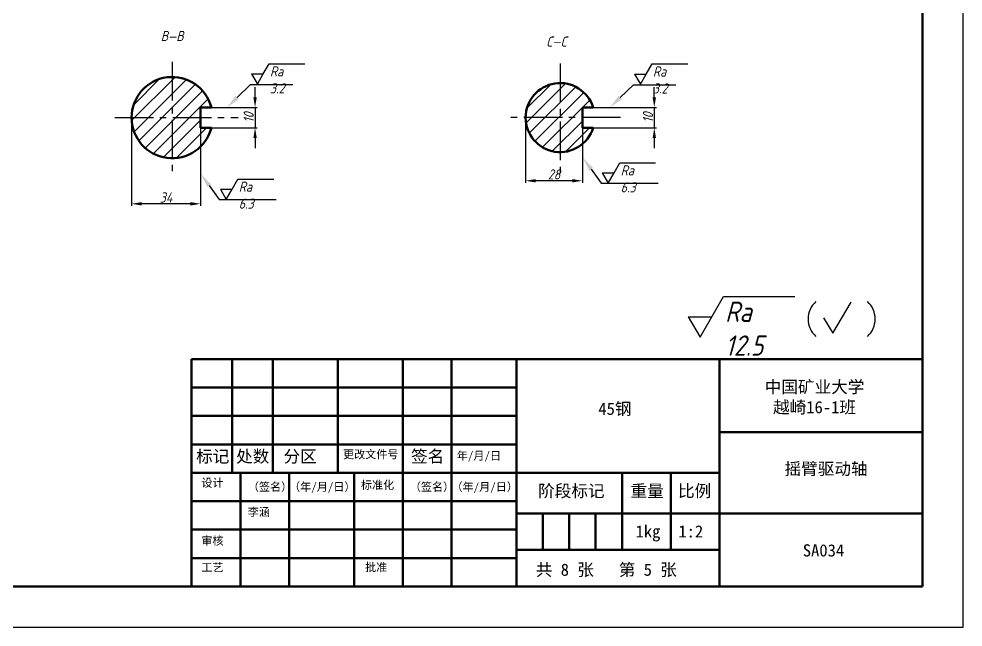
# Model space of a CAD drawing. Header units: millimetres. Extents: x -1183 to 2192, y -627 to 612.
# Drawn here: x 894 to 1359.1, y -627 to -327.5 of the extents above; entities that cross this region are included whole.
import ezdxf
from ezdxf import colors
from ezdxf.entities.mleader import LeaderData, LeaderLine
from ezdxf.math import Vec2, Vec3

# ---------------------------------------------------------------- set-up
doc = ezdxf.new("R2010")
doc.units = ezdxf.units.MM
doc.linetypes.add('CENTER2', pattern=[28.575, 19.05, -3.175, 3.175, -3.175])
doc.linetypes.add('SLD-实线', pattern=[0])
for name, color, linetype, lineweight in [('剖面线', 7, 'Continuous', 25), ('标注', 7, 'Continuous', 25), ('点划线', 7, 'CENTER2', 25), ('粗实线', 7, 'Continuous', 50), ('细实线', 7, 'Continuous', 25)]:
    doc.layers.add(name, color=color, linetype=linetype, lineweight=lineweight)
doc.layers.add('尺寸线', color=7, linetype='SLD-实线')
doc.styles.add('标注字体', font='gbeitc.shx', dxfattribs={"height": 5, "bigfont": 'gbcbig.shx'})
doc.dimstyles.new('标注', dxfattribs={"dimtxt": 5, "dimasz": 5, "dimexe": 1, "dimexo": 0, "dimtad": 1, "dimdec": 1, "dimdsep": 46, "dimtxsty": '标注字体', "dimcen": -1, "dimadec": 0, "dimazin": 0, "dimtfac": 1, "dimtdec": 1, "dimtmove": 0, "dimatfit": 3, "dimfxl": 1, "dimarcsym": 0})

# ---------------------------------------------------------------- blocks, each defined once
blk = doc.blocks.new('*D159')
at = {"layer": 'Defpoints', "color": 0, "transparency": 16777216}
for p in [(986.2, -371.08), (986.2, -381.08), (1010.37, -381.08)]:
    blk.add_point(p, dxfattribs=at)
at = {"layer": '标注', "color": 0, "lineweight": -2, "transparency": 16777216}
for p, q in [((1010.37, -366.08), (1010.37, -361.08)), ((986.2, -371.08), (1011.37, -371.08)), ((1010.37, -371.08), (1010.37, -381.08)), ((986.2, -381.08), (1011.37, -381.08)), ((1010.37, -386.08), (1010.37, -391.08))]:
    blk.add_line(p, q, dxfattribs=at)
at = {"layer": '标注', "color": 0, "transparency": 16777216}
for points in [[(1009.54, -366.08), (1011.21, -366.08), (1010.37, -371.08)], [(1009.54, -386.08), (1011.21, -386.08), (1010.37, -381.08)]]:
    blk.add_solid(points, dxfattribs=at)
at = {"layer": '标注', "color": 0, "transparency": 16777216, "insert": (1007.25, -376.08), "char_height": 5, "attachment_point": 5, "rotation": 90, "style": '标注字体'}
blk.add_mtext('10', dxfattribs=at)
blk = doc.blocks.new('*D160')
at = {"layer": 'Defpoints', "color": 0, "transparency": 16777216}
for p in [(949.52, -376.08), (983.52, -376.08), (949.52, -418.55)]:
    blk.add_point(p, dxfattribs=at)
at = {"layer": '标注', "color": 0, "lineweight": -2, "transparency": 16777216}
for p, q in [((949.52, -376.08), (949.52, -419.55)), ((983.52, -376.08), (983.52, -419.55)), ((978.52, -418.55), (954.52, -418.55))]:
    blk.add_line(p, q, dxfattribs=at)
at = {"layer": '标注', "color": 0, "transparency": 16777216}
for points in [[(954.52, -417.72), (954.52, -419.39), (949.52, -418.55)], [(978.52, -417.72), (978.52, -419.39), (983.52, -418.55)]]:
    blk.add_solid(points, dxfattribs=at)
at = {"layer": '标注', "color": 0, "transparency": 16777216, "insert": (966.52, -415.43), "char_height": 5, "attachment_point": 5, "style": '标注字体'}
blk.add_mtext('34', dxfattribs=at)
blk = doc.blocks.new('*D161')
at = {"layer": 'Defpoints', "color": 0, "transparency": 16777216}
for p in [(1174.25, -371.08), (1174.25, -381.08), (1207.02, -381.08)]:
    blk.add_point(p, dxfattribs=at)
at = {"layer": '标注', "color": 0, "lineweight": -2, "transparency": 16777216}
for p, q in [((1207.02, -366.08), (1207.02, -361.08)), ((1174.25, -371.08), (1208.02, -371.08)), ((1207.02, -371.08), (1207.02, -381.08)), ((1174.25, -381.08), (1208.02, -381.08)), ((1207.02, -386.08), (1207.02, -391.08))]:
    blk.add_line(p, q, dxfattribs=at)
at = {"layer": '标注', "color": 0, "transparency": 16777216}
for points in [[(1206.19, -366.08), (1207.85, -366.08), (1207.02, -371.08)], [(1206.19, -386.08), (1207.85, -386.08), (1207.02, -381.08)]]:
    blk.add_solid(points, dxfattribs=at)
at = {"layer": '标注', "color": 0, "transparency": 16777216, "insert": (1203.9, -376.08), "char_height": 5, "attachment_point": 5, "rotation": 90, "style": '标注字体'}
blk.add_mtext('10', dxfattribs=at)
blk = doc.blocks.new('*D162')
at = {"layer": 'Defpoints', "color": 0, "transparency": 16777216}
for p in [(1143.62, -376.08), (1171.62, -376.08), (1143.62, -407.2)]:
    blk.add_point(p, dxfattribs=at)
at = {"layer": '标注', "color": 0, "lineweight": -2, "transparency": 16777216}
for p, q in [((1143.62, -376.08), (1143.62, -408.2)), ((1171.62, -376.08), (1171.62, -408.2)), ((1166.62, -407.2), (1148.62, -407.2))]:
    blk.add_line(p, q, dxfattribs=at)
at = {"layer": '标注', "color": 0, "transparency": 16777216}
for points in [[(1148.62, -406.36), (1148.62, -408.03), (1143.62, -407.2)], [(1166.62, -406.36), (1166.62, -408.03), (1171.62, -407.2)]]:
    blk.add_solid(points, dxfattribs=at)
at = {"layer": '标注', "color": 0, "transparency": 16777216, "insert": (1157.62, -404.07), "char_height": 5, "attachment_point": 5, "style": '标注字体'}
blk.add_mtext('28', dxfattribs=at)

msp = doc.modelspace()

# ---------------------------------------------------------------- hatches: boundary and pattern name
at = {"layer": '剖面线'}
h = msp.add_hatch(dxfattribs=at)
h.set_pattern_fill('ANSI31', color=256, scale=1.5)
h.set_pattern_definition([(45, (0, -20.5256), (-3.367596, 3.367596), [])])
h.paths.add_polyline_path([(710.194, -359.076, 0.3292444), (693.946, -371.076), (699.194, -371.076), (699.194, -376.076), (710.194, -376.076)])
h.paths.add_polyline_path([(710.194, -359.076), (710.194, -376.076), (727.194, -376.076, 0.4142136)])
h.paths.add_polyline_path([(710.194, -376.076), (699.194, -376.076), (699.194, -381.076), (693.946, -381.076, 0.3292444), (710.194, -393.076)])
h.paths.add_polyline_path([(727.194, -376.076), (710.194, -376.076), (710.194, -393.076, 0.4142136)])
h.paths.add_polyline_path([(969.518, -356.076, 0.4142136), (949.518, -376.076), (969.518, -376.076)])
h.paths.add_polyline_path([(969.518, -356.076), (969.518, -376.076), (983.518, -376.076), (983.518, -371.076), (988.883, -371.076, 0.3419987)])
h.paths.add_polyline_path([(969.518, -376.076), (949.518, -376.076, 0.4142136), (969.518, -396.076)])
h.paths.add_polyline_path([(988.883, -381.076), (983.518, -381.076), (983.518, -376.076), (969.518, -376.076), (969.518, -396.076, 0.3419987)])
h.paths.add_polyline_path([(1160.623, -359.076, 0.4142136), (1143.623, -376.076), (1160.623, -376.076)])
h.paths.add_polyline_path([(1160.623, -359.076), (1160.623, -376.076), (1171.623, -376.076), (1171.623, -371.076), (1176.872, -371.076, 0.3292444)])
h.paths.add_polyline_path([(1160.623, -376.076), (1143.623, -376.076, 0.4142136), (1160.623, -393.076)])
h.paths.add_polyline_path([(1176.872, -381.076), (1171.623, -381.076), (1171.623, -376.076), (1160.623, -376.076), (1160.623, -393.076, 0.3292444)])

# ---------------------------------------------------------------- linework, layer by layer
for p, q in [((1294.924, -482.273), (1303.914, -467.034)), ((1290.429, -474.654), (1294.924, -482.273))]:
    msp.add_line(p, q)
at = {"layer": '尺寸线'}
for centre, start, end in [((1294.147, -475.29), 131.44645, 228.55355), ((1304.392, -475.29), 311.44645, 48.55355)]:
    msp.add_arc(centre, 11.412, start, end, dxfattribs=at)
at = {"layer": '标注'}
for p, q in [((1014.405, -354.567), (1017.291, -349.567)), ((1017.291, -349.567), (1034.899, -349.567)), ((1203.035, -354.618), (1205.922, -349.618)), ((1205.922, -349.618), (1223.53, -349.618)), ((1008.631, -354.567), (1014.405, -354.567)), ((1008.631, -354.567), (1011.518, -359.567)), ((1011.518, -359.567), (1014.405, -354.567)), ((1197.262, -354.618), (1203.035, -354.618)), ((1197.262, -354.618), (1200.149, -359.618)), ((1200.149, -359.618), (1203.035, -354.618)), ((1008.5, -359.834), (1029.014, -359.834)), ((1197.13, -359.884), (1217.645, -359.884)), ((1187.168, -403.327), (1190.055, -398.327)), ((1190.055, -398.327), (1207.663, -398.327)), ((1181.395, -403.327), (1187.168, -403.327)), ((1181.395, -403.327), (1184.282, -408.327)), ((1184.282, -408.327), (1187.168, -403.327)), ((999.044, -411.359), (1001.93, -406.359)), ((1001.93, -406.359), (1019.538, -406.359)), ((1181.198, -408.327), (1208.96, -408.327)), ((993.27, -411.359), (999.044, -411.359)), ((993.27, -411.359), (996.157, -416.359)), ((996.157, -416.359), (999.044, -411.359)), ((993.073, -416.359), (1020.835, -416.359)), ((1235.302, -474.17), (1241.075, -464.17)), ((1241.075, -464.17), (1276.291, -464.17)), ((1223.755, -474.17), (1235.302, -474.17)), ((1223.755, -474.17), (1229.528, -484.17)), ((1229.528, -484.17), (1235.302, -474.17))]:
    msp.add_line(p, q, dxfattribs=at)
at = {"layer": '点划线'}
for p, q in [((969.518, -348.625), (969.518, -402.475)), ((1160.623, -349.486), (1160.623, -403.505)), ((941.229, -376.076), (1002.125, -376.076)), ((1190.309, -376.076), (1133.977, -376.076))]:
    msp.add_line(p, q, dxfattribs=at)
at = {"layer": '粗实线'}
for p, q in [((1339.118, -607.049), (1339.118, -53.049)), ((983.518, -376.076), (983.518, -371.076)), ((983.518, -371.076), (988.883, -371.076)), ((1171.623, -376.076), (1171.623, -371.076)), ((1171.623, -371.076), (1176.872, -371.076)), ((983.518, -376.076), (983.518, -381.076)), ((1171.623, -376.076), (1171.623, -381.076)), ((983.518, -381.076), (988.883, -381.076)), ((1171.623, -381.076), (1176.872, -381.076)), ((979.118, -607.049), (979.118, -495.049)), ((979.118, -495.049), (1339.118, -495.049)), ((995.118, -495.049), (1075.118, -495.049)), ((999.118, -495.049), (999.118, -551.049)), ((1019.118, -495.049), (1019.118, -551.049)), ((1019.118, -495.049), (1051.118, -495.049)), ((1051.118, -495.049), (1051.118, -551.049)), ((1083.118, -495.049), (1083.118, -551.049)), ((1107.118, -495.049), (1107.118, -551.049)), ((1139.118, -495.049), (1139.118, -607.049)), ((1239.118, -607.049), (1239.118, -495.049)), ((1139.118, -509.049), (979.118, -509.049)), ((1139.118, -523.049), (979.118, -523.049)), ((1339.118, -531.049), (1239.118, -531.049)), ((1139.118, -537.049), (979.118, -537.049)), ((1139.118, -551.049), (979.118, -551.049)), ((1003.118, -607.049), (1003.118, -551.049)), ((1027.118, -607.049), (1027.118, -551.049)), ((1059.118, -607.049), (1059.118, -551.049)), ((1083.118, -607.049), (1083.118, -551.049)), ((1107.118, -607.049), (1107.118, -551.049)), ((1239.118, -551.049), (1139.118, -551.049)), ((1191.118, -589.049), (1191.118, -551.049)), ((1215.118, -589.049), (1215.118, -551.049)), ((1239.118, -571.049), (1239.118, -551.049)), ((1139.118, -565.049), (979.118, -565.049)), ((1239.118, -571.049), (1139.118, -571.049)), ((1139.118, -589.049), (1139.118, -571.049)), ((1152.118, -589.049), (1152.118, -571.049)), ((1165.118, -589.049), (1165.118, -571.049)), ((1178.118, -589.049), (1178.118, -571.049)), ((1239.118, -589.049), (1239.118, -571.049)), ((1239.118, -571.049), (1339.118, -571.049)), ((1139.118, -579.049), (979.118, -579.049)), ((1239.118, -589.049), (1139.118, -589.049)), ((1239.118, -607.049), (1239.118, -589.049)), ((1139.118, -593.049), (979.118, -593.049)), ((539.118, -607.049), (1339.118, -607.049))]:
    msp.add_line(p, q, dxfattribs=at)
for centre, radius, start, end in [((969.518, -376.076), 20, 14.47751, 345.52249), ((1160.623, -376.076), 17, 17.10464, 342.89536)]:
    msp.add_arc(centre, radius, start, end, dxfattribs=at)
at = {"layer": '细实线'}
for p, q in [((1359.118, -627.049), (1359.118, -33.049)), ((519.118, -627.049), (1359.118, -627.049))]:
    msp.add_line(p, q, dxfattribs=at)

# ---------------------------------------------------------------- texts
at = {"layer": '标注', "style": '标注字体'}
for s, p in [('B—B', (963.911, -338.398)), ('C—C', (1153.731, -341.15))]:
    msp.add_text(s, height=5, dxfattribs=at).set_placement(p)
at = {"layer": '标注', "attachment_point": 1, "style": '标注字体'}
for s, width, gutter_width, insert, char_height in [('Ra 3.2', 14.83215, 25, (1017.699, -350.833), 5), ('Ra 3.2', 14.83215, 25, (1206.33, -350.884), 5), ('Ra 6.3', 14.83215, 25, (1190.463, -399.593), 5), ('Ra 6.3', 14.83215, 25, (1002.338, -407.625), 5), ('Ra 12.5', 32.16082, 50, (1241.89, -466.702), 10)]:
    msp.add_mtext_dynamic_manual_height_columns(s, width=width, gutter_width=gutter_width, heights=[0], dxfattribs=dict(at, insert=insert, char_height=char_height))
at = {"layer": '粗实线', "attachment_point": 1}
for s, width, gutter_width, heights, insert, char_height in [('{\\fSimSun|b0|i0|c134|p2;中国矿业大学\\P 越崎16-1班}', 53.78189, 70, [19.102], (1261.398, -505.718), 6), ('{\\fSimSun|b0|i0|c134|p2;45钢}', 51.39547, 70, [17.611], (1179.442, -516.492), 6), ('{\\fSimSun|b0|i0|c134|p2;标记}', 26.03962, 70, [16.12], (981.319, -539.952), 6), ('{\\fSimSun|b0|i0|c134|p2;处数}', 26.03962, 70, [16.12], (1001.017, -539.948), 6), ('{\\fSimSun|b0|i0|c134|p2;分区}', 26.03962, 70, [16.12], (1024.411, -539.943), 6), ('{\\fSimSun|b0|i0|c134|p2;更改文件号}', 47.48896, 70, [15.204], (1053.717, -539.938), 4), ('{\\fSimSun|b0|i0|c134|p2;签名}', 26.03962, 70, [16.12], (1087.192, -539.933), 6), ('{\\fSimSun|b0|i0|c134|p2;年/月/日}', 42.38421, 70, [13.786], (1109.708, -540.623), 4), ('{\\fSimSun|b0|i0|c134|p2;摇臂驱动轴}', 107.54572, 70, [22.676], (1271.165, -546.037), 6), ('{\\fSimSun|b0|i0|c134|p2;设计}', 24, 0, [16.12], (983.908, -553.979), 4), ('{\\fSimSun|b0|i0|c134|p2;（签名）}', 24, 0, [16.12], (1006.831, -555.971), 4), ('\\pxr0.58213;{\\fSimSun|b0|i0|c134|p2;（年/月/日）}', 47.68672, 0, [9.78], (1027.118, -555.971), 4), ('{\\fSimSun|b0|i0|c134|p2;标准化}', 26.03962, 70, [16.12], (1062.508, -555.051), 4), ('{\\fSimSun|b0|i0|c134|p2;（签名）}', 24, 0, [16.12], (1086.593, -555.987), 4), ('\\pxr0.58213;{\\fSimSun|b0|i0|c134|p2;（年/月/日）}', 47.68672, 0, [9.78], (1107.118, -555.987), 4), ('{\\fSimSun|b0|i0|c134|p2;阶段标记}', 35.75929, 70, [14.812], (1149.793, -556.952), 6), ('{\\fSimSun|b0|i0|c134|p2;重量}', 26.03962, 70, [16.12], (1195.289, -556.957), 6), ('{\\fSimSun|b0|i0|c134|p2;比例}', 26.03962, 70, [16.12], (1218.694, -556.962), 6), ('{\\fSimSun|b0|i0|c134|p2;李涵}', 24, 0, [16.12], (1006.775, -568.365), 4), ('{\\fSimSun|b0|i0|c134|p2;1kg}', 26.03962, 70, [16.12], (1197.762, -576.908), 6), ('{\\fSimSun|b0|i0|c134|p2;1:2}', 26.03962, 70, [16.12], (1218.861, -576.908), 6), ('{\\fSimSun|b0|i0|c134|p2;审核}', 24, 0, [16.12], (983.908, -582.511), 4), ('{\\fSimSun|b0|i0|c134|p2;SA034}', 48.51633, 70, [16.12], (1280.133, -586.259), 6), ('{\\fSimSun|b0|i0|c134|p2;工艺}', 24, 0, [16.12], (983.908, -595.663), 4), ('{\\fSimSun|b0|i0|c134|p2;批准}', 26.03962, 70, [16.12], (1064.547, -595.559), 4), ('{\\fSimSun|b0|i0|c134|p2;共 8 张   第 5 张}', 80.56439, 70, [17.431], (1148.646, -595.763), 6)]:
    msp.add_mtext_dynamic_manual_height_columns(s, width=width, gutter_width=gutter_width, heights=heights, dxfattribs=dict(at, insert=insert, char_height=char_height))

# ---------------------------------------------------------------- dimensions: what is measured, and where the dimension line sits
at = {"layer": '标注'}
for base, p1, p2, picture, middle in [((1010.375, -381.076), (986.2, -371.076), (986.2, -381.076), '*D159', (1007.25, -376.076)), ((1207.021, -381.076), (1174.247, -371.076), (1174.247, -381.076), '*D161', (1203.896, -376.076))]:
    dim = msp.add_linear_dim(base=base, p1=p1, p2=p2, angle=90, dimstyle='标注', dxfattribs=at)
    dim.commit()
    dim.dimension.update_dxf_attribs({"geometry": picture, "text_midpoint": middle})
for base, p1, p2, picture, middle in [((949.518, -418.553), (983.518, -376.076), (949.518, -376.076), '*D160', (966.518, -415.428)), ((1143.623, -407.197), (1171.623, -376.076), (1143.623, -376.076), '*D162', (1157.623, -404.072))]:
    dim = msp.add_linear_dim(base=base, p1=p1, p2=p2, dimstyle='标注', dxfattribs=at)
    dim.commit()
    dim.dimension.update_dxf_attribs({"geometry": picture, "text_midpoint": middle})

# ---------------------------------------------------------------- leaders
ml = msp.add_multileader_mtext('Standard', dxfattribs=at)
ml.set_content('', color=256)
ml.set_leader_properties()
ml.build(insert=Vec2(0, 0))
ml.multileader.update_dxf_attribs({"text_right_attachment_type": 6, "dogleg_length": 0.36, "arrow_head_size": 7})
ctx = ml.context
ctx.base_point, ctx.char_height, ctx.arrow_head_size, ctx.landing_gap_size, ctx.plane_origin = Vec3(1008.5, -359.834), 7, 7, 0.09, Vec3(996.586, -371.03)
ctx.right_attachment = 6
notes = []
notes.append((ctx, [(0, (1, 1, 0), (1008.14, -359.834), (1, 0), 0.36, [(0, [(996.586, -371.03)], 0, [])])]))
ctx.mtext.insert, ctx.mtext.flow_direction = Vec3(1008.59, -356.334), 5
ml = msp.add_multileader_mtext('Standard', dxfattribs=at)
ml.set_content('', color=256)
ml.set_leader_properties()
ml.build(insert=Vec2(0, 0))
ml.multileader.update_dxf_attribs({"text_right_attachment_type": 6, "dogleg_length": 0.36, "arrow_head_size": 7})
ctx = ml.context
ctx.base_point, ctx.char_height, ctx.arrow_head_size, ctx.landing_gap_size, ctx.plane_origin = Vec3(1197.13, -359.884), 7, 7, 0.09, Vec3(1185.217, -371.08)
ctx.right_attachment = 6
notes.append((ctx, [(0, (1, 1, 0), (1196.77, -359.884), (1, 0), 0.36, [(0, [(1185.217, -371.08)], 0, [])])]))
ctx.mtext.insert, ctx.mtext.flow_direction = Vec3(1197.22, -356.384), 5
ml = msp.add_multileader_mtext('Standard', dxfattribs=at)
ml.set_content('', color=256)
ml.set_leader_properties()
ml.build(insert=Vec2(0, 0))
ml.multileader.update_dxf_attribs({"text_right_attachment_type": 6, "dogleg_length": 0.36, "arrow_head_size": 7})
ctx = ml.context
ctx.base_point, ctx.char_height, ctx.arrow_head_size, ctx.landing_gap_size, ctx.plane_origin = Vec3(1181.198, -408.327), 7, 7, 0.09, Vec3(1171.794, -395.872)
ctx.right_attachment = 6
notes.append((ctx, [(0, (1, 1, 0), (1180.838, -408.327), (1, 0), 0.36, [(0, [(1171.794, -395.872)], 0, [])])]))
ctx.mtext.insert, ctx.mtext.flow_direction = Vec3(1181.288, -404.827), 5
ml = msp.add_multileader_mtext('Standard', dxfattribs=at)
ml.set_content('', color=256)
ml.set_leader_properties()
ml.build(insert=Vec2(0, 0))
ml.multileader.update_dxf_attribs({"text_right_attachment_type": 6, "dogleg_length": 0.36, "arrow_head_size": 7})
ctx = ml.context
ctx.base_point, ctx.char_height, ctx.arrow_head_size, ctx.landing_gap_size, ctx.plane_origin = Vec3(993.073, -416.359), 7, 7, 0.09, Vec3(983.669, -403.903)
ctx.right_attachment = 6
notes.append((ctx, [(0, (1, 1, 0), (992.713, -416.359), (1, 0), 0.36, [(0, [(983.669, -403.903)], 0, [])])]))
ctx.mtext.insert, ctx.mtext.flow_direction = Vec3(993.163, -412.859), 5
for ctx, leaders in notes:
    for number, flags, end, landing, length, lines in leaders:
        leader = LeaderData()
        leader.index, (leader.has_last_leader_line, leader.has_dogleg_vector, leader.attachment_direction) = number, flags
        leader.last_leader_point, leader.dogleg_vector, leader.dogleg_length = Vec3(end), Vec3(landing), length
        for number, points, colour, breaks in lines:
            line = LeaderLine()
            line.index, line.vertices, line.color, line.breaks = number, Vec3.list(points), colors.encode_raw_color(colour), breaks
            leader.lines.append(line)
        ctx.leaders.append(leader)

doc.saveas('drawing.dxf')
